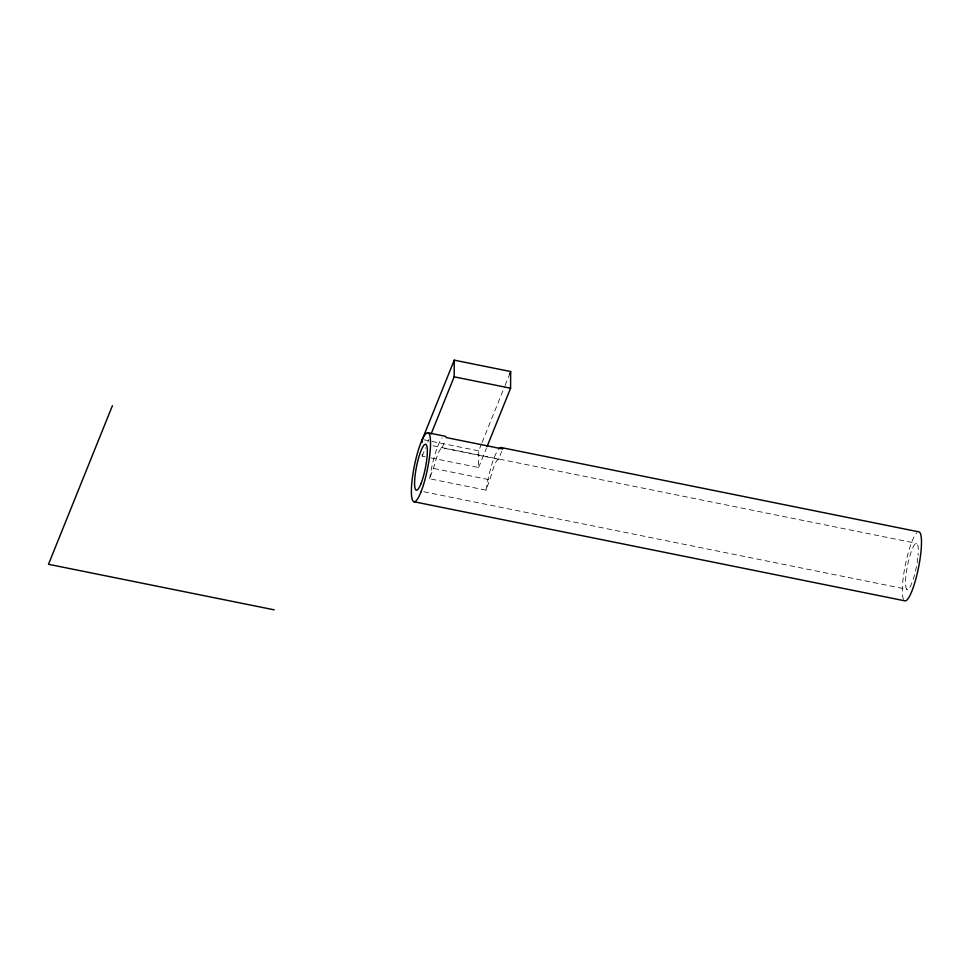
<?xml version="1.0" encoding="UTF-8"?>
<svg xmlns="http://www.w3.org/2000/svg" width="970" height="970" viewBox="0 0 970 970"><rect width="100%" height="100%" fill="white"/><g stroke="black" fill="none" stroke-linecap="round" stroke-linejoin="round"><path stroke-width="0.73" stroke-dasharray="4.85 3.64" d="M425.163 456.737L422.192 456.142L422.205 453.354M431.104 457.937L478.622 467.528L478.719 450.856L481.52 443.896M498.556 459.234L497.598 459.695A23.462 4.486 -78.6 0 0 491.196 475.555L486.079 490.165L429.649 478.78L434.766 464.169A23.462 4.486 -78.6 0 1 441.168 448.31L442.114 447.849L498.556 459.234L501.66 451.523M422.192 456.142L425.563 447.788M427.806 442.223L428.922 439.446M442.114 447.849L445.23 440.137M482.078 442.502L504.509 386.848M505.067 385.466L509.553 374.335M478.622 467.528L486.479 448.055M423.769 439.762L478.719 450.856M432.959 445.751L916.492 543.346M433.796 468.498L490.226 479.895M423.793 491.766L907.326 589.36M903.543 599.46A35.187 6.729 -78.6 0 1 905.228 565.486A35.187 6.729 -78.6 0 1 916.82 532.797M917.79 558.077A23.462 4.486 -78.6 0 1 906.962 589.226A23.462 4.486 -78.6 0 1 910.612 553.506A23.462 4.486 -78.6 0 1 918.069 555.349M429.649 478.78A35.187 6.729 -78.6 0 1 442.065 437.955M486.079 490.165A35.187 6.729 -78.6 0 1 498.495 449.34"/><path stroke-width="1.45" d="M422.265 442.247L422.277 439.458L454.239 360.161L510.669 371.546L510.584 388.218L487.037 446.661M431.165 433.881L454.154 376.833L454.239 360.161M112.423 405.678L48.5 564.285L274.219 609.839M509.553 374.335L510.669 371.546M454.154 376.833L510.584 388.218M427.831 432.753L444.769 436.173A35.187 6.729 -78.6 0 1 446.261 437.567L502.69 448.964A35.187 6.729 -78.6 0 0 499.235 448.516M501.199 447.558L918.784 531.839A35.187 6.729 -78.6 0 1 918.602 567.22A35.187 6.729 -78.6 0 1 905.034 600.866L414.093 501.769M420.834 492.275A35.187 6.729 -78.6 0 0 429.334 434.148A35.187 6.729 -78.6 0 0 412.723 475.361A35.187 6.729 -78.6 0 0 420.834 492.275M420.871 483.933A23.462 4.486 -78.6 0 0 426.545 445.194A23.462 4.486 -78.6 0 0 415.475 472.657A23.462 4.486 -78.6 0 0 420.871 483.933"/></g></svg>
